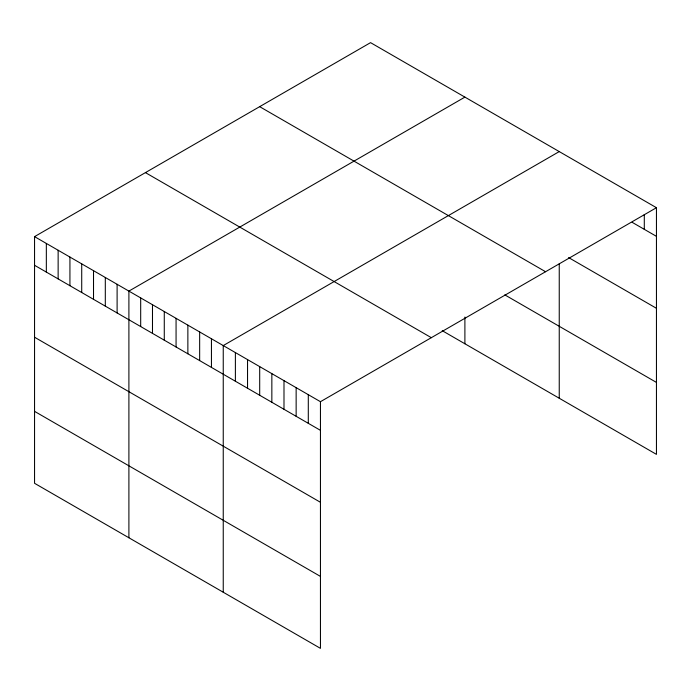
<?xml version="1.0" encoding="UTF-8"?>
<svg xmlns="http://www.w3.org/2000/svg" width="691" height="691" viewBox="0 0 691 691"><rect width="100%" height="100%" fill="white"/><g stroke="black" fill="none" stroke-linecap="round" stroke-linejoin="round"><path stroke-width="1.04" d="M656.45 207.706L320.451 401.696L320.451 648.357L34.55 483.294L34.55 236.633L370.549 42.643L656.45 207.706L656.45 454.367L442.223 330.678M464.896 97.12L128.897 291.101L128.897 537.762M559.244 151.588L223.245 345.578L223.245 592.23M632.153 222.321L656.45 236.348M568.589 257.57L656.45 308.298M259.669 106.664L545.57 271.727M504.81 294.876L656.45 382.417M145.43 172.62L431.331 337.683M34.55 236.633L320.451 401.696M34.55 265.284L320.451 430.338M34.55 337.225L320.451 502.288M34.55 411.352L320.451 576.406M644.297 214.486L644.297 229.334M559.244 263.824L559.244 398.241M464.896 317.048L464.896 343.772M308.298 394.682L308.298 423.324M296.145 387.668L296.145 416.31M283.992 380.655L283.992 409.297M271.848 373.632L271.848 402.283M259.695 366.619L259.695 395.269M247.542 359.605L247.542 388.247M235.389 352.591L235.389 381.233M211.446 338.763L211.446 367.413M199.656 331.956L199.656 360.598M187.866 325.15L187.866 353.792M176.067 318.344L176.067 346.986M164.277 311.529L164.277 340.179M152.486 304.722L152.486 333.364M140.688 297.916L140.688 326.558M117.107 284.295L117.107 312.945M105.308 277.488L105.308 306.13M93.518 270.682L93.518 299.324M81.719 263.867L81.719 292.518M69.929 257.061L69.929 285.703M58.139 250.254L58.139 278.896M46.34 243.439L46.34 272.09"/></g></svg>
